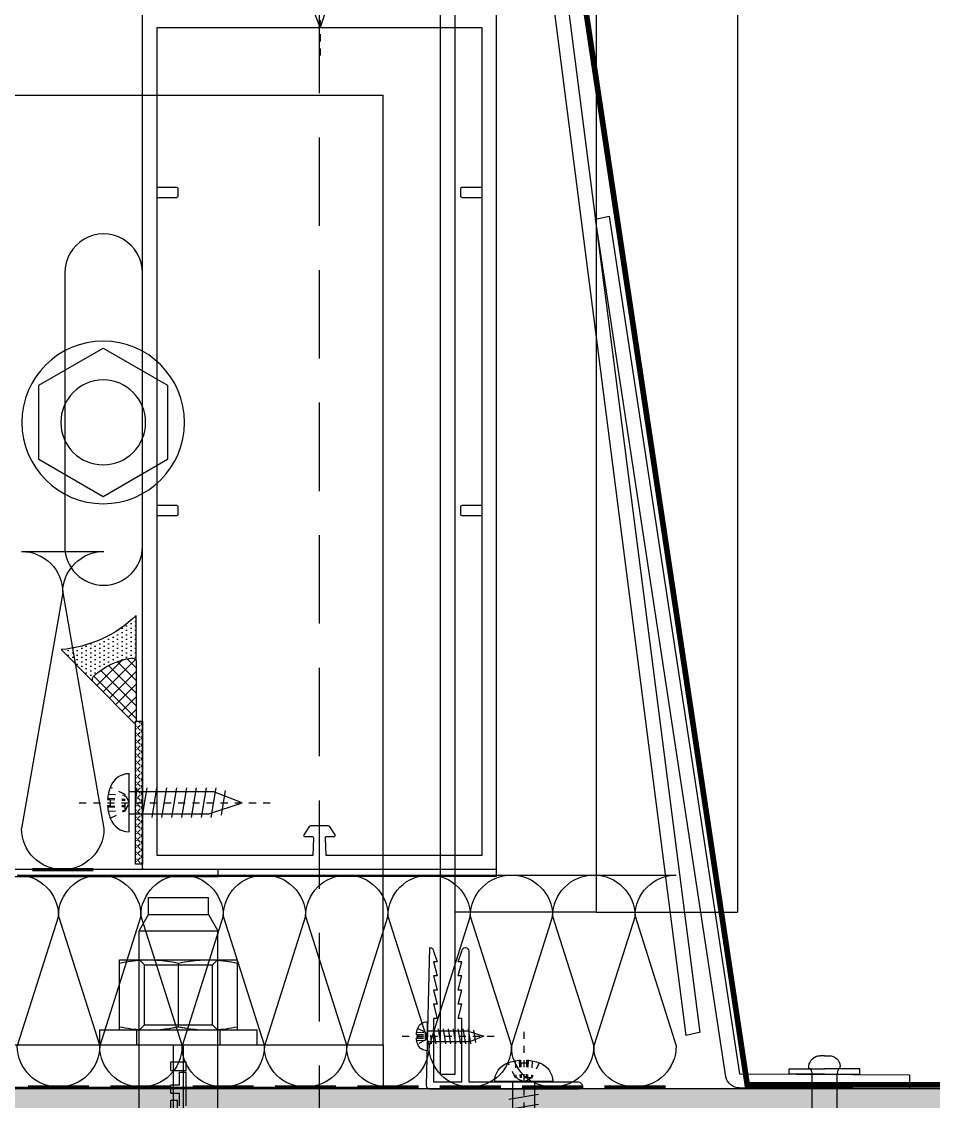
# Model space of a CAD drawing. Header units: inches. Extents: x 21 to 32698, y 13 to 3712.
# Drawn here: x 25453.79 to 25466.68, y 2581.9 to 2597.17 of the extents above; entities that cross this region are included whole.
import ezdxf

# ---------------------------------------------------------------- set-up
doc = ezdxf.new("R2010")
doc.units = ezdxf.units.IN
doc.header["$MEASUREMENT"] = 0
for name, pattern in [('1+1 dbx a2$0$374_BLD_A1_BLOK_2$0$HIDDEN', [0.375, 0.25, -0.125]), ('DASHDOT', [1, 0.5, -0.25, 0, -0.25]), ('DASHED2', [0.375, 0.25, -0.125]), ('HIDDEN', [9.524999999999995, 6.349999999999998, -3.174999999999998])]:
    doc.linetypes.add(name, pattern=pattern)
for name, color, linetype, lineweight in [('Z_MİM_-KM-ALUMINIUM-09', 8, 'Continuous', 25), ('Z_MİM_-KM-PATTERN-00', 8, 'Continuous', 25), ('Z_MİM_-KM-STEEL-09', 8, 'Continuous', 25), ('Z_MİM_-KM-STRC-CONCRETE', 8, 'Continuous', 25), ('Z_MİM_00', 8, 'Continuous', 25), ('Z_MİM_2-0', 8, 'Continuous', 25), ('Z_MİM_3-0', 8, 'Continuous', 25), ('Z_MİM_3-1', 8, 'DASHED2', 25), ('Z_MİM_ALUMINIUM', 8, 'Continuous', 25), ('Z_MİM_AX', 8, 'DASHDOT', 25), ('Z_MİM_axis-vida', 8, 'Continuous', 25), ('Z_MİM_MYM Taşyünü', 8, 'Continuous', 25), ('Z_MİM_MYM_ankraj', 8, 'Continuous', 25), ('Z_MİM_MYM_galvaniz levha', 8, 'Continuous', 25), ('Z_MİM_MYM_MEMBRAN_', 8, 'HIDDEN', 25), ('Z_MİM_MYM_taşyünü', 8, 'Continuous', 25), ('Z_MİM_OL', 8, 'Continuous', 25)]:
    doc.layers.add(name, color=color, linetype=linetype, lineweight=lineweight)

# ---------------------------------------------------------------- blocks, each defined once
blk = doc.blocks.new('HFH')
for p, q in [((6, -17.83904499665368), (8.083333333255723, -17.83904499665368)), ((6, -40.06126721878536), (6, -17.83904499665368)), ((8.083333333255723, -40.06126721878536), (8.083333333255723, -17.83904499665368)), ((8.083333333255723, -37.28348944103345), (8.083333333255723, -20.61682277452201)), ((8.083333333255723, -20.61682277452201), (18.01388819445856, -20.61682277452201)), ((8.39001111104153, -21.43156374664977), (8.463479861151429, -21.0298484689556)), ((8.39001111104153, -21.43156374664977), (8.463479861151429, -21.0298484689556)), ((8.463479861151429, -21.0298484689556), (8.545756944455206, -20.61682277452201)), ((8.463479861151429, -21.0298484689556), (8.545756944455206, -20.61682277452201)), ((17.63374166656285, -21.0298484689556), (17.55146458325907, -20.61682277452201)), ((17.67677777772769, -21.2606790245045), (17.55146458325907, -20.61682277452201)), ((17.70721180550754, -21.43156374664977), (17.63374166656285, -21.0298484689556)), ((17.78087361110373, -21.8788936076453), (17.67677777772769, -21.2606790245045)), ((18.01388819445856, -37.28348944103345), (18.01388819445856, -20.61682277452201)), ((8.177631944417952, -22.95647624670528), (8.219000000040976, -22.5846193023026)), ((8.177631944417952, -22.95647624670528), (8.219000000040976, -22.5846193023026)), ((8.219000000040976, -22.5846193023026), (8.268050000071527, -22.2074568021344)), ((8.219000000040976, -22.5846193023026), (8.268050000071527, -22.2074568021344)), ((8.268050000071527, -22.2074568021344), (8.324970833258702, -21.82359013555106)), ((8.268050000071527, -22.2074568021344), (8.324970833258702, -21.82359013555106)), ((8.324970833258702, -21.82359013555106), (8.39001111104153, -21.43156374664977)), ((8.324970833258702, -21.82359013555106), (8.39001111104153, -21.43156374664977)), ((17.77225138875656, -21.82359013555106), (17.70721180550754, -21.43156374664977)), ((17.82917222217657, -22.2074568021344), (17.77225138875656, -21.82359013555106)), ((17.8649986111559, -22.47745957982261), (17.78087361110373, -21.8788936076453)), ((17.87822291674092, -22.5846193023026), (17.82917222217657, -22.2074568021344)), ((17.93001805548556, -23.06193805218208), (17.8649986111559, -22.47745957982261)), ((17.91958958352916, -22.95647624670528), (17.87822291674092, -22.5846193023026)), ((-11.36111111100763, -23.39460055204108), (6.000006944639607, -23.39460055204108)), ((6, -23.04737833002582), (8.083333333255723, -23.04737833002582)), ((6.000006944639607, -23.39460055204108), (18.01389375003054, -23.39460055204108)), ((8.800347222248092, -24.14633666339796), (8.083333333255723, -23.42932277440559)), ((8.083333333255723, -24.78348944103345), (8.087166666518899, -24.41788944101427)), ((8.083333333255723, -24.78348944103345), (8.087166666518899, -24.41788944101427)), ((8.087166666518899, -24.41788944101427), (8.098575694486499, -24.05375471897424)), ((8.087166666518899, -24.41788944101427), (8.098575694486499, -24.05375471897424)), ((8.098575694486499, -24.05375471897424), (8.117468750104308, -23.68970471876673)), ((8.098575694486499, -24.05375471897424), (8.117468750104308, -23.68970471876673)), ((8.117468750104308, -23.68970471876673), (8.143813889008014, -23.32439083000645)), ((8.117468750104308, -23.68970471876673), (8.143813889008014, -23.32439083000645)), ((8.143813889008014, -23.32439083000645), (8.177631944417952, -22.95647624670528)), ((8.143813889008014, -23.32439083000645), (8.177631944417952, -22.95647624670528)), ((8.800347222248092, -24.14633666339796), (17.29687500023283, -24.14633666339796)), ((8.800347222248092, -33.7539755521575), (8.800347222248092, -24.14633666339796)), ((17.29687500023283, -24.14633666339796), (18.01388819445856, -23.42932277440559)), ((17.29687500023283, -33.7539755521575), (17.29687500023283, -24.14633666339796)), ((17.95340833347291, -23.32439083000645), (17.91958958352916, -22.95647624670528)), ((17.97644583345391, -23.63762555213179), (17.93001805548556, -23.06193805218208)), ((17.97975347214378, -23.68970471876673), (17.95340833347291, -23.32439083000645)), ((18.00445624999702, -24.20972277445253), (17.97644583345391, -23.63762555213179)), ((17.99864652776159, -24.05375471897424), (17.97975347214378, -23.68970471876673)), ((18.01005486119538, -24.41788944101427), (17.99864652776159, -24.05375471897424)), ((18.01388819445856, -24.78348944103345), (18.00445624999702, -24.20972277445253)), ((18.01388819445856, -24.78348944103345), (18.01005486119538, -24.41788944101427)), ((18.01389375003054, -23.39460055204108), (22.11111180554144, -23.39460055204108)), ((22.11111180554144, -34.50571166328155), (22.11111180554144, -23.39460055204108)), ((24.40277777775191, -24.71404499665368), (22.11111180554144, -23.39460055204108)), ((22.11111180554144, -34.50571166328155), (22.11111180554144, -23.39460055204108)), ((8.087166666518899, -25.14908944116906), (8.083333333255723, -24.78348944103345)), ((8.08801388903521, -25.1875213853782), (8.083333333255723, -24.78569846891332)), ((8.098575694486499, -25.51322416320909), (8.087166666518899, -25.14908944116906)), ((8.10183749999851, -25.58775124663954), (8.08801388903521, -25.1875213853782)), ((8.117468750104308, -25.87727416330017), (8.098575694486499, -25.51322416320909)), ((8.12469513900578, -25.98821374669205), (8.10183749999851, -25.58775124663954)), ((8.143813889008014, -26.24258805217687), (8.117468750104308, -25.87727416330017)), ((17.95340833347291, -26.24258805217687), (17.97975347214378, -25.87727416330017)), ((17.95340833347291, -26.24258805217687), (17.97975347214378, -25.87727416330017)), ((17.97975347214378, -25.87727416330017), (17.99864652776159, -25.51322416320909)), ((17.97975347214378, -25.87727416330017), (17.99864652776159, -25.51322416320909)), ((17.99864652776159, -25.51322416320909), (18.01005486119538, -25.14908944116906)), ((17.99864652776159, -25.51322416320909), (18.01005486119538, -25.14908944116906)), ((18.01005486119538, -25.14908944116906), (18.01388819445856, -24.78348944103345)), ((18.01005486119538, -25.14908944116906), (18.01388819445856, -24.78348944103345)), ((24.40277777775191, -33.18626721878536), (24.40277777775191, -24.71404499665368)), ((24.40277777775191, -24.71404499665368), (26.83333333325573, -24.71404499665368)), ((24.40277777775191, -33.18626721878536), (24.40277777775191, -24.71404499665368)), ((26.83333333325573, -33.18626721878536), (26.83333333325573, -24.71404499665368)), ((8.156561111100018, -26.39069569099229), (8.12469513900578, -25.98821374669205)), ((8.177631944417952, -26.61050263536163), (8.143813889008014, -26.24258805217687)), ((8.197490277932957, -26.79697416338604), (8.156561111100018, -26.39069569099229)), ((8.219000000040976, -26.98235957999714), (8.177631944417952, -26.61050263536163)), ((8.24761736113578, -27.20884221896995), (8.197490277932957, -26.79697416338604)), ((8.268050000071527, -27.35952138551511), (8.219000000040976, -26.98235957999714)), ((8.307160416617991, -27.62813527428079), (8.24761736113578, -27.20884221896995)), ((8.324970833258702, -27.74338874651585), (8.268050000071527, -27.35952138551511)), ((17.77225138875656, -27.74338874651585), (17.82917222217657, -27.35952138551511)), ((17.77225138875656, -27.74338874651585), (17.82917222217657, -27.35952138551511)), ((17.82917222217657, -27.35952138551511), (17.87822291674092, -26.98235957999714)), ((17.82917222217657, -27.35952138551511), (17.87822291674092, -26.98235957999714)), ((17.87822291674092, -26.98235957999714), (17.91958958352916, -26.61050263536163)), ((17.87822291674092, -26.98235957999714), (17.91958958352916, -26.61050263536163)), ((17.91958958352916, -26.61050263536163), (17.95340833347291, -26.24258805217687)), ((17.91958958352916, -26.61050263536163), (17.95340833347291, -26.24258805217687)), ((-11.36111111100763, -28.25571166328155), (6, -28.25571166328155)), ((-2.635972222313284, -27.84598944103346), (2.111944444477558, -27.84598944103346)), ((-2.635972222313284, -28.8274706909433), (-0.8693055557087062, -28.8274706909433)), ((-0.8693055557087062, -30.05432277428918), (-0.8693055557087062, -28.8274706909433)), ((0.345277777640149, -28.8274706909433), (2.111944444477558, -28.8274706909433)), ((0.345277777640149, -30.05432277428918), (0.345277777640149, -28.8274706909433)), ((2.111944444477558, -28.8274706909433), (2.111944444477558, -27.84598944103346)), ((2.354861110914498, -27.84598944103346), (3.569444444263352, -27.84598944103346)), ((2.354861110914498, -30.05432277428918), (2.354861110914498, -27.84598944103346)), ((3.569444444263352, -30.05432277428918), (3.569444444263352, -27.84598944103346)), ((6, -29.64460055204109), (6, -28.25571166328155)), ((8.376420833403245, -28.0567602745723), (8.307160416617991, -27.62813527428079)), ((8.39001111104153, -28.13541513541713), (8.324970833258702, -27.74338874651585)), ((8.455790277803317, -28.4967220799299), (8.376420833403245, -28.0567602745723)), ((8.463479861151429, -28.53713041322772), (8.39001111104153, -28.13541513541713)), ((8.420445138821378, -29.59401235776022), (8.545756944455206, -28.95015610766132)), ((8.545756944455206, -28.95015610766132), (8.455790277803317, -28.4967220799299)), ((8.455790277803317, -29.40359013562556), (8.545756944455206, -28.95015610766132)), ((8.545756944455206, -28.95015610766132), (8.463479861151429, -28.53713041322772)), ((8.545756944455206, -28.95015610766132), (17.55146458325907, -28.95015610766132)), ((8.545756944455206, -28.95015610766132), (17.55146458325907, -28.95015610766132)), ((17.55146458325907, -28.95015610766132), (17.63374166656285, -28.53713041322772)), ((17.55146458325907, -28.95015610766132), (17.63374166656285, -28.53713041322772)), ((17.63374166656285, -29.36318180209492), (17.55146458325907, -28.95015610766132)), ((17.63374166656285, -29.36318180209492), (17.55146458325907, -28.95015610766132)), ((17.63374166656285, -28.53713041322772), (17.70721180550754, -28.13541513541713)), ((17.63374166656285, -28.53713041322772), (17.70721180550754, -28.13541513541713)), ((17.70721180550754, -28.13541513541713), (17.77225138875656, -27.74338874651585)), ((17.70721180550754, -28.13541513541713), (17.77225138875656, -27.74338874651585)), ((-11.36111111100763, -29.64460055204109), (6, -29.64460055204109)), ((-5.528889583190903, -30.05432277428918), (-1.84097222215496, -30.05432277428918)), ((-4.314305555773898, -29.07284152437933), (-1.84097222215496, -29.07284152437933)), ((-1.84097222215496, -30.05432277428918), (-1.84097222215496, -29.07284152437933)), ((-0.8693055557087062, -30.05432277428918), (0.345277777640149, -30.05432277428918)), ((2.354861110914498, -30.05432277428918), (3.569444444263352, -30.05432277428918)), ((8.232222916558383, -30.81079360772856), (8.316348611144347, -30.21222694101743)), ((8.24761736113578, -30.69146999658551), (8.307160416617991, -30.27217694115825)), ((8.307160416617991, -30.27217694115825), (8.376420833403245, -29.84355194109958)), ((8.316348611144347, -30.21222694101743), (8.420445138821378, -29.59401235776022)), ((8.376420833403245, -29.84355194109958), (8.455790277803317, -29.40359013562556)), ((17.70721180550754, -29.76489708002191), (17.63374166656285, -29.36318180209492)), ((17.70721180550754, -29.76489708002191), (17.63374166656285, -29.36318180209492)), ((17.77225138875656, -30.15692346880678), (17.70721180550754, -29.76489708002191)), ((17.77225138875656, -30.15692346880678), (17.70721180550754, -29.76489708002191)), ((17.82917222217657, -30.54079083004035), (17.77225138875656, -30.15692346880678)), ((17.82917222217657, -30.54079083004035), (17.77225138875656, -30.15692346880678)), ((8.092765277950093, -32.54305610759184), (8.120776389027014, -31.97095888550393)), ((8.10183749999851, -32.31256096879952), (8.12469513900578, -31.91209846897982)), ((8.120776389027014, -31.97095888550393), (8.16720347222872, -31.39527138555422)), ((8.12469513900578, -31.91209846897982), (8.156561111100018, -31.50961652456317)), ((8.156561111100018, -31.50961652456317), (8.197490277932957, -31.10333805228584)), ((8.16720347222872, -31.39527138555422), (8.232222916558383, -30.81079360772856)), ((8.197490277932957, -31.10333805228584), (8.24761736113578, -30.69146999658551)), ((17.87822291674092, -30.91795263555833), (17.82917222217657, -30.54079083004035)), ((17.87822291674092, -30.91795263555833), (17.82917222217657, -30.54079083004035)), ((17.91958958352916, -31.289809579961), (17.87822291674092, -30.91795263555833)), ((17.91958958352916, -31.289809579961), (17.87822291674092, -30.91795263555833)), ((17.95340833347291, -31.65772416337859), (17.91958958352916, -31.289809579961)), ((17.95340833347291, -31.65772416337859), (17.91958958352916, -31.289809579961)), ((17.97975347214378, -32.02303805213887), (17.95340833347291, -31.65772416337859)), ((17.97975347214378, -32.02303805213887), (17.95340833347291, -31.65772416337859)), ((17.99864652776159, -32.38708805211354), (17.97975347214378, -32.02303805213887)), ((17.99864652776159, -32.38708805211354), (17.97975347214378, -32.02303805213887)), ((8.083333333255723, -33.11682277440559), (8.092765277950093, -32.54305610759184)), ((8.083333333255723, -33.11461374652572), (8.08801388903521, -32.71279083006084)), ((8.087166666518899, -33.48242277454119), (8.083333333255723, -33.11682277440559)), ((8.087166666518899, -33.48242277454119), (8.083333333255723, -33.11682277440559)), ((8.098575694486499, -33.84655749658123), (8.087166666518899, -33.48242277454119)), ((8.098575694486499, -33.84655749658123), (8.087166666518899, -33.48242277454119)), ((8.08801388903521, -32.71279083006084), (8.10183749999851, -32.31256096879952)), ((18.01005486119538, -32.75122277438641), (17.99864652776159, -32.38708805211354)), ((18.01005486119538, -32.75122277438641), (17.99864652776159, -32.38708805211354)), ((17.99864652776159, -33.84655749658123), (18.01005486119538, -33.48242277454119)), ((17.99864652776159, -33.84655749658123), (18.01005486119538, -33.48242277454119)), ((18.01388819445856, -33.11682277440559), (18.01005486119538, -32.75122277438641)), ((18.01388819445856, -33.11682277440559), (18.01005486119538, -32.75122277438641)), ((18.01005486119538, -33.48242277454119), (18.01388819445856, -33.11682277440559)), ((18.01005486119538, -33.48242277454119), (18.01388819445856, -33.11682277440559)), ((22.11111180554144, -34.50571166328155), (24.40277777775191, -33.18626721878536)), ((24.40277777775191, -33.18626721878536), (26.83333333325573, -33.18626721878536)), ((-11.36111111100763, -34.50571166328155), (6.000006944639607, -34.50571166328155)), ((6, -34.85293388541322), (8.083333333255723, -34.85293388541322)), ((6.000006944639607, -34.50571166328155), (18.01389375003054, -34.50571166328155)), ((8.083333333255723, -34.47098944103345), (8.800347222248092, -33.7539755521575)), ((8.117468750104308, -34.2106074965559), (8.098575694486499, -33.84655749658123)), ((8.117468750104308, -34.2106074965559), (8.098575694486499, -33.84655749658123)), ((8.143813889008014, -34.57592138531618), (8.117468750104308, -34.2106074965559)), ((8.143813889008014, -34.57592138531618), (8.117468750104308, -34.2106074965559)), ((8.177631944417952, -34.94383596873376), (8.143813889008014, -34.57592138531618)), ((8.177631944417952, -34.94383596873376), (8.143813889008014, -34.57592138531618)), ((8.219000000040976, -35.31569291336928), (8.177631944417952, -34.94383596873376)), ((8.219000000040976, -35.31569291336928), (8.177631944417952, -34.94383596873376)), ((8.800347222248092, -33.7539755521575), (17.29687500023283, -33.7539755521575)), ((18.01388819445856, -34.47098944103345), (17.29687500023283, -33.7539755521575)), ((17.87822291674092, -35.31569291336928), (17.91958958352916, -34.94383596873376)), ((17.87822291674092, -35.31569291336928), (17.91958958352916, -34.94383596873376)), ((17.91958958352916, -34.94383596873376), (17.95340833347291, -34.57592138531618)), ((17.91958958352916, -34.94383596873376), (17.95340833347291, -34.57592138531618)), ((17.95340833347291, -34.57592138531618), (17.97975347214378, -34.2106074965559)), ((17.95340833347291, -34.57592138531618), (17.97975347214378, -34.2106074965559)), ((17.97975347214378, -34.2106074965559), (17.99864652776159, -33.84655749658123)), ((17.97975347214378, -34.2106074965559), (17.99864652776159, -33.84655749658123)), ((18.01389375003054, -34.50571166328155), (22.11111180554144, -34.50571166328155)), ((8.268050000071527, -35.69285541330464), (8.219000000040976, -35.31569291336928)), ((8.268050000071527, -35.69285541330464), (8.219000000040976, -35.31569291336928)), ((8.324970833258702, -36.07672207988799), (8.268050000071527, -35.69285541330464)), ((8.324970833258702, -36.07672207988799), (8.268050000071527, -35.69285541330464)), ((8.39001111104153, -36.46874846867286), (8.324970833258702, -36.07672207988799)), ((8.39001111104153, -36.46874846867286), (8.324970833258702, -36.07672207988799)), ((8.463479861151429, -36.87046374659985), (8.39001111104153, -36.46874846867286)), ((8.463479861151429, -36.87046374659985), (8.39001111104153, -36.46874846867286)), ((17.63374166656285, -36.87046374659985), (17.70721180550754, -36.46874846867286)), ((17.63374166656285, -36.87046374659985), (17.70721180550754, -36.46874846867286)), ((17.70721180550754, -36.46874846867286), (17.77225138875656, -36.07672207988799)), ((17.70721180550754, -36.46874846867286), (17.77225138875656, -36.07672207988799)), ((17.77225138875656, -36.07672207988799), (17.82917222217657, -35.69285541330464)), ((17.77225138875656, -36.07672207988799), (17.82917222217657, -35.69285541330464)), ((17.82917222217657, -35.69285541330464), (17.87822291674092, -35.31569291336928)), ((17.82917222217657, -35.69285541330464), (17.87822291674092, -35.31569291336928)), ((8.083333333255723, -37.28348944103345), (18.01388819445856, -37.28348944103345)), ((8.545756944455206, -37.28348944103345), (8.463479861151429, -36.87046374659985)), ((8.545756944455206, -37.28348944103345), (8.463479861151429, -36.87046374659985)), ((17.55146458325907, -37.28348944103345), (17.63374166656285, -36.87046374659985)), ((17.55146458325907, -37.28348944103345), (17.63374166656285, -36.87046374659985)), ((6, -40.06126721878536), (8.083333333255723, -40.06126721878536))]:
    blk.add_line(p, q)
blk.add_lwpolyline([(99.25322281522676, -48.68886709038632), (104.5032228152267, -39.59560035064351), (99.25322281522676, -30.50233361090068), (88.75322281522675, -30.50233361090068), (83.50322281522676, -39.59560035064351), (88.75322281522675, -48.68886709038632)], close=True)
for radius in [11.5, 6]:
    blk.add_circle((94.00322281522676, -39.59560035064351), radius)
at = {"layer": 'Z_MİM_MYM_ankraj'}
for p, q in [((0, -130), (0, 0)), ((6, 0), (0, 0)), ((6, -130), (6, 0)), ((6, 0), (140.2737574384082, 0)), ((140.2737574384082, -130), (140.2737574384082, 0))]:
    blk.add_line(p, q, dxfattribs=at)
blk.add_lwpolyline([(76.47097795084119, -34.04200340190437), (115.1574653643183, -34.04200340155512, -1.000000000001628), (115.1574653643183, -45.0420034014387), (76.47097795084119, -45.04200340190436, -1), (76.47097795084119, -34.04200340190437, -1)], format="xyb", dxfattribs=at)
blk = doc.blocks.new('*U58')
at = {"layer": 'Z_MİM_MYM_taşyünü'}
for p, q in [((-599.9711805442005, 5.823475149623675), (-605.7946556081256, 24.17652488438517)), ((-599.9711805445294, 5.823475149623675), (-594.1477053418977, 24.17652488438517)), ((-588.3242302442007, 5.823475149623675), (-594.1477053081258, 24.17652488438517)), ((-588.3242302445295, 5.823475149623675), (-582.5007550418977, 24.17652488438517)), ((-576.6772799442008, 5.823475149623675), (-582.5007550081258, 24.17652488438517)), ((-576.6772799445297, 5.823475149623675), (-570.8538047418976, 24.17652488438517)), ((-565.0303296442007, 5.823475149623675), (-570.8538047081257, 24.17652488438517)), ((-565.0303296445295, 5.823475149623675), (-559.2068544418976, 24.17652488438517)), ((-553.3833793442006, 5.823475149623675), (-559.2068544081258, 24.17652488438517)), ((-553.3833793445295, 5.823475149623675), (-547.5599041418978, 24.17652488438517)), ((-541.7364290442008, 5.823475149623675), (-547.5599041081258, 24.17652488438517)), ((-541.7364290445297, 5.823475149623675), (-535.9129538418978, 24.17652488438517)), ((-530.0894787442006, 5.823475149623675), (-535.9129538081258, 24.17652488438517)), ((-530.0894787445295, 5.823475149623675), (-524.2660035418976, 24.17652488438517)), ((-518.4425284442005, 5.823475149623675), (-524.2660035081258, 24.17652488438517)), ((-518.4425284445293, 5.823475149623675), (-512.6190532418976, 24.17652488438517)), ((-605.7946556767274, 1.70044245e-08), (-594.1477054120026, 1.70044245e-08)), ((-594.1477053767272, 1.70044245e-08), (-582.5007551120026, 1.70044245e-08)), ((-582.5007550767273, 1.70044245e-08), (-570.8538048120026, 1.70044245e-08)), ((-570.8538047767273, 1.70044245e-08), (-559.2068545120025, 1.70044245e-08)), ((-559.2068544767275, 1.70044245e-08), (-547.5599042120026, 1.70044245e-08)), ((-547.5599041767273, 1.70044245e-08), (-535.9129539120026, 1.70044245e-08)), ((-535.9129538767273, 1.70044245e-08), (-524.2660036120025, 1.70044245e-08)), ((-524.2660035767275, 1.70044245e-08), (-512.6190533120026, 1.70044245e-08))]:
    blk.add_line(p, q, dxfattribs=at)
at = {"layer": 'Z_MİM_MYM_taşyünü', "const_width": 0.5}
for points in [[(-604.2946556073744, 30.00000001700442), (-595.6477053426493, 30.00000001700442)], [(-592.6477053073742, 30.00000001700442), (-584.0007550426491, 30.00000001700442)], [(-581.0007550073743, 30.00000001700442), (-572.3538047426492, 30.00000001700442)], [(-569.3538047073743, 30.00000001700442), (-560.7068544426493, 30.00000001700442)], [(-557.7068544073743, 30.00000001700442), (-549.0599041426492, 30.00000001700442)], [(-546.0599041073745, 30.00000001700442), (-537.4129538426491, 30.00000001700442)], [(-534.4129538073743, 30.00000001700442), (-525.7660035426493, 30.00000001700442)], [(-522.7660035073743, 30.00000001700442), (-514.1190532426493, 30.00000001700442)]]:
    blk.add_lwpolyline(points, dxfattribs=at)
at = {"layer": 'Z_MİM_MYM_taşyünü'}
for centre, start, end in [((-599.9711804748422, 24.17652488447246), 90.00000000166754, 180.000000001667), ((-599.9711804751813, 24.17652488447246), 359.9999999983325, 89.99999999833248), ((-588.3242301748422, 24.17652488447246), 90.00000000166754, 180.000000001667), ((-588.3242301751812, 24.17652488447246), 359.9999999983325, 89.99999999833248), ((-576.6772798748422, 24.17652488447246), 90.00000000166754, 180.000000001667), ((-576.6772798751812, 24.17652488447246), 359.9999999983325, 89.99999999833248), ((-565.0303295748422, 24.17652488447246), 90.00000000166754, 180.000000001667), ((-565.0303295751813, 24.17652488447246), 359.9999999983325, 89.99999999833248), ((-553.3833792748422, 24.17652488447246), 90.00000000166754, 180.000000001667), ((-553.3833792751813, 24.17652488447246), 359.9999999983325, 89.99999999833248), ((-541.736428974842, 24.17652488447246), 90.00000000166754, 180.000000001667), ((-541.7364289751811, 24.17652488447246), 359.9999999983325, 89.99999999833248), ((-530.0894786748422, 24.17652488447246), 90.00000000166754, 180.000000001667), ((-530.0894786751812, 24.17652488447246), 359.9999999983325, 89.99999999833248), ((-518.4425283748423, 24.17652488447246), 90.00000000166754, 180.000000001667), ((-518.4425283751813, 24.17652488447246), 359.9999999983325, 89.99999999833248), ((-605.7946556768968, 5.823475149536363), 270.0000000016675, 1.6675267e-09), ((-594.1477054118329, 5.823475149536363), 179.9999999983324, 269.9999999983325), ((-594.1477053768969, 5.823475149536363), 270.0000000016675, 1.6675267e-09), ((-582.500755111833, 5.823475149536363), 179.9999999983324, 269.9999999983325), ((-582.5007550768971, 5.823475149536363), 270.0000000016675, 1.6675267e-09), ((-570.8538048118332, 5.823475149536363), 179.9999999983324, 269.9999999983325), ((-570.8538047768969, 5.823475149536363), 270.0000000016675, 1.6675267e-09), ((-559.2068545118332, 5.823475149536363), 179.9999999983324, 269.9999999983325), ((-559.2068544768969, 5.823475149536363), 270.0000000016675, 1.6675267e-09), ((-547.559904211833, 5.823475149536363), 179.9999999983324, 269.9999999983325), ((-547.5599041768971, 5.823475149536363), 270.0000000016675, 1.6675267e-09), ((-535.9129539118334, 5.823475149536363), 179.9999999983324, 269.9999999983325), ((-535.9129538768971, 5.823475149536363), 270.0000000016675, 1.6675267e-09), ((-524.2660036118332, 5.823475149536363), 179.9999999983324, 269.9999999983325), ((-524.2660035768969, 5.823475149536363), 270.0000000016675, 1.6675267e-09), ((-512.6190533118331, 5.823475149536363), 179.9999999983324, 269.9999999983325)]:
    blk.add_arc(centre, 5.823475132531942, start, end, dxfattribs=at)
blk = doc.blocks.new('VD')
at = {"layer": 'Z_MİM_2-0', "extrusion": (0.950034718772259, -0.3121442505113858, 0), "elevation": -4.976066775973106}
blk.add_lwpolyline([(10.17938403569046, 0), (15.14503692707554, 0)], dxfattribs=at)
at = {"layer": 'Z_MİM_2-0', "extrusion": (0.9329723060285132, 0.3599481576336212, 0), "elevation": 5.738135703692447}
blk.add_lwpolyline([(14.87303542406792, 0), (10.56685975078038, 0)], dxfattribs=at)
at = {"layer": 'Z_MİM_2-0', "extrusion": (0.164398987309791, -0.9863939238314047, 0)}
for points, elevation in [([(-0.1740062118521519, 0), (4.083927559188182, 0)], -11.72976403989351), ([(3.853768977094185, 0), (-0.4041647941853796, 0)], -10.34881254667882), ([(3.623610394732251, 0), (-0.6343233764229148, 0)], -8.96786105329189), ([(3.16329323039115, 0), (-1.094640540897984, 0)], -6.205958066518022), ([(2.933134648038782, 0), (-1.324799123365182, 0)], -4.825006573169368), ([(2.702976065810818, 0), (-1.554957705353916, 0)], -3.44405507985899), ([(2.472817483793376, 0), (-1.785116287601019, 0)], -2.063103586414638)]:
    blk.add_lwpolyline(points, dxfattribs=dict(at, elevation=elevation))
at = {"layer": 'Z_MİM_2-0'}
blk.add_lwpolyline([(-1.734073130995964, 13.00254934345139), (1.723911439301446, 13.57888010516762)], dxfattribs=at)
at = {"layer": 'Z_MİM_2-0', "extrusion": (1, 0, 0)}
for points, elevation in [([(0.1415615319856442, 0), (11.2240188838914, 0)], -1.549999999813735), ([(11.92401888390304, 0), (0.1415615319856442, 0)], 1.550000000279394), ([(-2.72480994137004, 0), (-3.092793280724436, 0)], -0.4507135039893912), ([(-3.092793280724436, 0), (-2.72480994137004, 0)], 0.4507135044550524)]:
    blk.add_lwpolyline(points, dxfattribs=dict(at, elevation=elevation))
at = {"layer": 'Z_MİM_2-0', "extrusion": (0.16439898729649, -0.9863939238336215, 0), "elevation": -7.586909559950717}
blk.add_lwpolyline([(3.39345181240198, 0), (-0.8644819587531856, 0)], dxfattribs=at)
at = {"layer": 'Z_MİM_2-0', "extrusion": (0.0655334972244464, -0.9978503699160178, 0), "elevation": -0.9017022158203323}
blk.add_lwpolyline([(-0.2590077189533923, 0), (2.163742946799732, 0)], dxfattribs=at)
at = {"layer": 'Z_MİM_2-0', "extrusion": (0, 1, 0)}
for points, elevation in [([(4.099999999743886, 0), (-4.100000000209544, 0)], -0.0584384680259973), ([(-0.4507135044550524, 0), (0.4507135039893912, 0)], -2.72480994137004)]:
    blk.add_lwpolyline(points, dxfattribs=dict(at, elevation=elevation))
at = {"layer": 'Z_MİM_2-0'}
for centre, radius, start, end in [((-1.749999999883581, 0.1415615319856442), 0.2000000000116415, 270.0000000333505, 0), ((1.750000000349245, 0.1415615319274366), 0.2000000000698492, 179.9999999833247, 269.9999999666494)]:
    blk.add_arc(centre, radius, start, end, dxfattribs=at)
at = {"layer": 'Z_MİM_2-0', "extrusion": (0, 0, -1)}
for centre, radius, start, end in [((1.279687499743886, -0.0584384679677896), 2.820312500072962, 290.3510216892812, 0), ((-1.27968750032596, -0.0584384679677896), 2.820312499883583, 180, 249.6489783169725), ((2.328306e-10, 3.391561530181205), 6.499999998167972, 273.9761108514362, 290.3510216892812), ((-1.0477379e-09, 3.391561529249883), 6.499999997172812, 249.6489783107187, 266.0238891485639)]:
    blk.add_arc(centre, radius, start, end, dxfattribs=at)
at = {"layer": 'Z_MİM_3-1', "extrusion": (0.4694715628002168, -0.8829475928513097, 0)}
blk.add_lwpolyline([(-1.296792707708209, 0), (2.329041e-10, 0)], dxfattribs=at)
at = {"layer": 'Z_MİM_3-1', "extrusion": (-0.4694715628002168, -0.8829475928513097, 0), "elevation": -6.36288e-10}
blk.add_lwpolyline([(2.471935e-10, 0), (1.296792708524002, 0)], dxfattribs=at)
at = {"layer": 'Z_MİM_3-1'}
for points in [[(-2.199999999720601, -2.72480994137004), (-1.144999999785794, -0.6088072991697118)], [(-0.6372060478897767, -3.077129869838242), (-0.5197234839433805, -0.6088072991697118)], [(-0.468169208499603, -3.091556359257081), (-0.3499999997438863, -0.6088072991697118)], [(0.4681692089652645, -3.091556359257081), (0.3500000002095476, -0.6088072991697118)], [(0.6372060483554379, -3.077129869838242), (0.5197234844090417, -0.6088072991697118)], [(1.145000000251457, -0.6088072991697118), (2.200000000186264, -2.72480994137004)]]:
    blk.add_lwpolyline(points, dxfattribs=at)
at = {"layer": 'Z_MİM_3-1', "extrusion": (0.9988692258092772, -0.0475422941303355, 0), "elevation": -1.060018076509612}
blk.add_lwpolyline([(-3.049835415918403, 0), (-0.659949243918815, 0)], dxfattribs=at)
at = {"layer": 'Z_MİM_3-1', "extrusion": (0, 1, 0), "elevation": -0.6088072991697118}
blk.add_lwpolyline([(1.144999999785794, 0), (-1.145000000251457, 0)], dxfattribs=at)
at = {"layer": 'Z_MİM_3-1', "extrusion": (0.9988692258092772, 0.0475422941303355, 0), "elevation": 1.060018077210084}
blk.add_lwpolyline([(-3.049835415951611, 0), (-0.6599492438938809, 0)], dxfattribs=at)
at = {"layer": 'Z_MİM_AX', "extrusion": (1, 0, 0), "elevation": 2.328306e-10}
blk.add_lwpolyline([(-7.108438468014355, 0), (19.941561531974, 0)], dxfattribs=at)
blk = doc.blocks.new('CIVI22')
for p, q in [((-1.999999999997725, -0.7500000000018191), (-2.223579442187201, -0.8116370056368396)), ((-2.223579442187201, -0.8116370056368396), (-2.223579442188563, -1.154586701351034)), ((2.000000000001364, -0.749999999998181), (2.223579442189929, -0.8116370056350206)), ((2.223579442189929, -0.8116370056350206), (2.223579442188563, -1.154586701355583)), ((2.2737e-12, -2.615137512954788), (-0.6296679252395734, -2.615137512954788)), ((2.2737e-12, -2.615137512954788), (0.6296679252423019, -2.615137512955698))]:
    blk.add_line(p, q)
at = {"linetype": 'HIDDEN', "ltscale": 5}
blk.add_lwpolyline([(-1.800000000001088, 0.0318053999453696), (-1.800000000002455, 14.06236519235335, -0.0903624383005303), (-2.7285e-12, 22.06236519235517, -0.090362438300528), (1.800000000001088, 14.06236519235426), (1.799999999999271, 0.0318053999499171)], format="xyb", dxfattribs=at)
for points in [[(0, 0), (-5.000000000002728, -1.819e-12), (-5.000000000000908, -0.7500000000018191), (-2.2737e-12, -0.7500000000018191)], [(0, 0), (5.000000000000908, 0), (4.999999999998181, -0.7500000000018191), (-2.2737e-12, -0.7500000000018191)]]:
    blk.add_lwpolyline(points)
for centre, radius, start, end in [((-3.487778736251127, 0.0470852963881043), 1.68784790125179, 331.8195853971503, 0.5186992905569346), ((3.487778736248856, 0.0470852963881043), 1.68784790125179, 179.481300709443, 208.1804146028497), ((-0.6296679252427566, -1.015137512959878), 1.6, 185.0000000000001, 270), ((0.6296679252404829, -1.015137512955333), 1.6, 270, 354.9999999999998)]:
    blk.add_arc(centre, radius, start, end)
blk = doc.blocks.new('*U62')
at = {"layer": 'Z_MİM_MYM_taşyünü'}
for p, q in [((107.1786820454501, 5.823475149623675), (101.35520692951, 39.17652488438518)), ((107.1786820451213, 5.823475149623675), (113.002157195738, 39.17652488438518)), ((101.3552069129234, 1.70044245e-08), (113.0021571776483, 1.70044245e-08))]:
    blk.add_line(p, q, dxfattribs=at)
at = {"layer": 'Z_MİM_MYM_taşyünü', "const_width": 0.5}
blk.add_lwpolyline([(102.8552069302615, 45.00000001700442), (111.5021571949865, 45.00000001700442)], dxfattribs=at)
at = {"layer": 'Z_MİM_MYM_taşyünü'}
for centre, start, end in [((107.1786820627936, 39.17652488447247), 90.00000000166754, 180.0000000016669), ((107.1786820624545, 39.17652488447247), 359.9999999983325, 89.99999999833248), ((101.3552069127538, 5.823475149536363), 270.0000000016675, 1.6675267e-09), ((113.0021571778177, 5.823475149536363), 179.9999999983324, 269.9999999983325)]:
    blk.add_arc(centre, 5.823475132531942, start, end, dxfattribs=at)
blk = doc.blocks.new('-KM_AL. PARAPET KAPLAMA')
at = {"elevation": 0.0058164717895275}
blk.add_lwpolyline([(57.99915588767181, -36.1500110318193, -0.4112603993836938), (58.04865123393392, -36.10001357863439), (58.19915588767617, -36.05001103182076), (58.19915588767617, -36.1000110318164), (58.39915588767325, -36.05001103182076), (58.39915588767325, -36.1000110318164), (58.59915588767035, -36.05001103182076), (58.59915588767035, -36.1000110318164), (58.79915588767471, -36.05001103182076), (58.79915588767471, -36.1000110318164), (58.99915588767179, -36.05001103182076), (58.99915588767179, -36.1000110318164), (59.89915588767325, -36.1000110318164), (59.89915588767325, -35.70001103182221), (58.99915588767179, -35.70001103182221), (58.99915588767179, -35.75001103181785), (58.79915588767471, -35.70001103182221), (58.79915588767471, -35.75001103181785), (58.59915588767035, -35.70001103182221), (58.59915588767035, -35.75001103181785), (58.39915588767325, -35.70001103182221), (58.39915588767325, -35.75001103181785), (58.19915588767617, -35.70001103182221), (58.19915588767617, -35.75001103181785), (58.04865588765824, -35.70001103182221, -0.4142135623730951), (57.99915588767181, -35.65051103180667), (57.99915588767181, -35.65001103181931, -0.4142135623730951), (58.04915588767471, -35.60001103181639), (59.89915588767325, -35.60001103181639), (59.89915588767325, -34.05001103182076, -0.4142135623730951), (59.94915588767617, -34.00001103181785), (59.94915588767617, -34.00001103181785, -0.4142135623730951), (59.9991558876718, -34.05001103182076), (59.9991558876718, -36.1500110318193, -0.4142135623730951), (59.94915588767617, -36.20001103182222), (57.99915588767181, -36.15051103180667)], format="xyb", close=True, dxfattribs=at)
at = {"layer": 'Z_MİM_-KM-ALUMINIUM-09'}
blk.add_line((57.49615588768938, -33.80001103182076, -0.0050290278478714), (57.49615588769666, -35.80001103182076, -0.0050290278478714), dxfattribs=at)
for points, elevation in [([(-14.79828749225271, -35.80001103181166), (-14.79828749225271, -36.00001103180876), (-16.9982874922498, -36.00001103180876), (-16.99828749224252, 102.8702754084661), (-12.69828749223234, 102.8702754084661), (-12.69828749223234, 106.4890459971029), (-12.49828749223525, 106.4890459971029), (-12.49828749223525, 102.6702754084663), (-16.79828749224543, 102.6702754084663), (-16.7982874922527, -35.80001103181166), (59.79203167667582, -35.80001103182076)], 0.0058164717895275), ([(59.79203167667582, -35.80001103182076), (59.79203167667582, -36.00001103181785), (-14.29828749225271, -36.00001103180876), (-14.29828749225271, -35.80001103181166)], -0.005105907344398)]:
    blk.add_lwpolyline(points, dxfattribs=dict(at, elevation=elevation))
at = {"layer": 'Z_MİM_-KM-STEEL-09'}
for p, q in [((-12.79828749225271, -31.80001103181167, -0.0051059057360584), (57.49615588769666, -31.80001103182076, -0.005029029456211)), ((57.49615588769666, -33.80001103182076, -0.0064162079130292), (57.49615588770393, -31.80001103182076, -0.0064162079130292)), ((-14.79828749225271, -33.80001103181167, -0.0064930841928766), (57.49615588768211, -33.80001103182076, -0.0064162079130292))]:
    blk.add_line(p, q, dxfattribs=at)
at = {"layer": 'Z_MİM_OL', "xscale": 0.1000000000000002, "yscale": 0.1000000000000002, "zscale": 0.1000000000000002, "rotation": 270}
blk.add_blockref('VD', (59.89915588767325, -34.82501103181858, -0.005029029456211), dxfattribs=at)
at = {"layer": 'Z_MİM_OL', "xscale": 0.0500000000000001, "yscale": 0.0500000000000001, "zscale": 0.0500000000000001}
blk.add_blockref('VD', (59.25274151789928, -36.18689666638238, -0.005029029456211), dxfattribs=at)
blk = doc.blocks.new('-KM_Çatı A Kesiti')
blk.add_blockref('-KM_AL. PARAPET KAPLAMA', (10.00671904560295, 0))

msp = doc.modelspace()

# ---------------------------------------------------------------- hatches: boundary and pattern name
at = {"layer": 'Z_MİM_-KM-PATTERN-00', "ltscale": 1.5}
msp.add_hatch(color=256, dxfattribs=at).paths.add_polyline_path([(25479.71355301197, 921.7837250369754), (25495.71355301196, 921.7837250369754), (25495.71355301199, 2642.083724848102), (25480.713553012, 2642.083724848102), (25480.713553012, 2582.083724848124), (25435.71355301199, 2582.083724848124), (25435.71355301199, 2557.083724848124), (25480.713553012, 2557.083724848124), (25480.713553012, 2127.083121691544), (25435.71355301199, 2127.083121691544), (25435.71355301199, 2102.083121691544), (25480.713553012, 2102.083121691544), (25480.713553012, 1882.084364809246), (25435.713553012, 1882.084364809246), (25435.713553012, 1857.084364809247), (25480.713553012, 1857.084364809247), (25480.713553012, 1662.083829841458), (25435.713553012, 1662.083829841458), (25435.713553012, 1637.083829841458), (25479.713553012, 1637.083829841458), (25479.713553012, 1037.083143765294), (25435.713553012, 1037.083143765294), (25435.713553012, 1012.083143765294), (25479.71355301197, 1012.083143765294)])
at = {"layer": 'Z_MİM_00'}
h = msp.add_hatch(dxfattribs=at)
h.set_pattern_fill('ANGLE', color=256, scale=0.01, angle=314.9954721207813)
h.set_pattern_definition([(314.9954721207812, (9107.4373178162, 54753.71213064306), (0.0493953117368899, 0.049387505286413), [0.0508, -0.01905]), (44.9954721207812, (9107.4373178162, 54753.71213064306), (-0.049387505286413, 0.0493953117368899), [0.0508, -0.01905])])
h.paths.add_polyline_path([(25455.39982955416, 2587.281055475656), (25455.49982955408, 2587.281059216968), (25455.49980791106, 2585.25977477888), (25455.39980791113, 2585.259771037656)])
at = {"layer": 'Z_MİM_2-0'}
h = msp.add_hatch(dxfattribs=at)
h.set_pattern_fill('DOTS', color=256, scale=0.04, angle=270, style=0)
h.set_pattern_definition([(270, (21639.81215491213, 41868.45856307978), (0.0635, -0.03175), [0, -0.0635])])
edge = h.paths.add_edge_path()
edge.add_arc((25454.19771430104, 2590.032574422308), 1.746795770024444, 274.91194975395075, 313.8543910229703, ccw=False)
edge.add_line((25454.34728320253, 2588.292193830055), (25454.79550239377, 2587.84130980617))
edge.add_arc((25454.85423206131, 2587.869683086464), 0.0652243580544582, 133.3599158082253, 205.7859617041005, ccw=False)
edge.add_arc((25455.47924097975, 2587.207827783657), 0.9755477016982665, 98.21200760073742, 133.3599158042875, ccw=False)
edge.add_arc((25455.34921370683, 2588.108816961372), 0.0652243580104374, 25.78596172572128, 98.21200762440952, ccw=False)
edge.add_line((25455.40794337431, 2588.13719024167), (25455.40794337431, 2588.772955014557))
at = {"layer": 'Z_MİM_3-0'}
h = msp.add_hatch(dxfattribs=at)
h.set_pattern_fill('ANSI37', color=256, scale=0.04, angle=270, style=0)
h.set_pattern_definition([(315, (21639.81215491213, 41868.45856307978), (0.0898025612106916, 0.0898025612106915), []), (44.99999999999999, (21639.81215491213, 41868.45856307978), (-0.0898025612106915, 0.0898025612106916), [])])
edge = h.paths.add_edge_path()
edge.add_arc((25455.35548309382, 2587.305250299037), 0.0609795695690825, 298.70841353577003, 328.5032409651883, ccw=False)
edge.add_arc((25455.38325919002, 2587.254533903142), 0.0031551427875924, 224.8301819441445, 298.70841273275676, ccw=False)
edge.add_line((25455.38102156447, 2587.252309502566), (25454.79550239377, 2587.84130980617))
edge.add_arc((25454.85423206131, 2587.869683086464), 0.0652243580544582, 133.3599158082253, 205.7859617041005, ccw=False)
edge.add_arc((25455.47924097975, 2587.207827783657), 0.9755477016982665, 98.21200760073742, 133.3599158042875, ccw=False)
edge.add_arc((25455.34921370683, 2588.108816961372), 0.0652243580104374, 25.78596172572128, 98.21200762440952, ccw=False)
edge.add_line((25455.40794337431, 2588.13719024167), (25455.40794337431, 2587.275039907965))
edge.add_arc((25455.40478823152, 2587.275039907976), 0.0031551427964587, 328.50324075095244, 359.9999998018085, ccw=False)

# ---------------------------------------------------------------- linework, layer by layer
at = {"layer": 'Z_MİM_-KM-STRC-CONCRETE'}
msp.add_lwpolyline([(25480.713553012, 1882.084364809246), (25480.713553012, 2102.083121691544), (25435.71355301199, 2102.083121691544), (25435.71355301199, 2127.083121691544), (25480.713553012, 2127.083121691544), (25480.713553012, 2557.083724848124), (25435.71355301199, 2557.083724848124), (25435.71355301199, 2582.083724848124), (25480.713553012, 2582.083724848124), (25480.713553012, 2642.083724848102), (25495.71355301199, 2642.083724848102), (25495.71355301199, 2582.083724848124), (25495.71355301199, 2582.083724848124), (25495.71355301196, 1012.083143765294)], dxfattribs=at)
at = {"layer": 'Z_MİM_00', "linetype": '1+1 dbx a2$0$374_BLD_A1_BLOK_2$0$HIDDEN', "ltscale": 5}
msp.add_line((25457.99980794832, 2577.410074719429, 0.006509979609814), (25457.99980794832, 2608.042582886568, 0.006509979609814), dxfattribs=at)
at = {"layer": 'Z_MİM_00'}
for p, q in [((25460.49980798556, 2597.083695840235, 0.0081374741032667), (25460.49980798556, 2585.083695989246, 0.0081374741032667)), ((25460.49980798556, 2585.083695989246, 0.0048824851085953), (25455.98522058851, 2585.083695989246, 0.0057915537601543))]:
    msp.add_line(p, q, dxfattribs=at)
at = {"layer": 'Z_MİM_00', "linetype": 'ByBlock', "elevation": -0.0007184242456857}
for points in [[(25455.40794337431, 2588.772955014557, -0.1715728752538103), (25454.34728320253, 2588.292193830055), (25454.79550239377, 2587.84130980617, -0.3269761739833912), (25454.80945038481, 2587.91710479387, -0.1545754467472077), (25455.33989729691, 2588.173372529562, -0.3269761739833912), (25455.40794337431, 2588.13719024167)], [(25455.40747852623, 2587.273391502558, -0.1307418539094575), (25455.38477477006, 2587.251766604254, -0.3340046227781613), (25455.38102156447, 2587.252309502566), (25454.79550239377, 2587.84130980617, -0.3269761739833912), (25454.80945038481, 2587.91710479387, -0.1545754467472077), (25455.33989729691, 2588.173372529562, -0.3269761739833912), (25455.40794337431, 2588.13719024167), (25455.40794337431, 2587.275039907965, -0.1383023479854788)]]:
    msp.add_lwpolyline(points, format="xyb", close=True, dxfattribs=at)
at = {"layer": 'Z_MİM_00', "elevation": -0.0007184242456857}
msp.add_lwpolyline([(25455.39980791113, 2587.281055474885), (25455.49980791106, 2587.281059216153), (25455.49980791106, 2585.25977477888), (25455.39980791113, 2585.259771037656)], close=True, dxfattribs=at)
at = {"layer": 'Z_MİM_ALUMINIUM', "flags": 128}
for points, elevation in [([(25460.49980798556, 2597.663697189562), (25460.49980798556, 2585.203697260656, -0.4142135623517845), (25460.47980798557, 2585.183697260565), (25455.51980791107, 2585.183697260565, -0.4142135623660872), (25455.49980791106, 2585.203697260656), (25455.49980791106, 2597.663697189562, -0.4142137081316257)], 0.0048824851085953), ([(25460.49980798556, 2597.663697189649), (25460.49980798556, 2585.203697260656, -0.4142135623517845), (25460.47980798556, 2585.183697260543), (25455.51980791103, 2585.183697260543, -0.4142135623660872), (25455.49980791103, 2585.203697260656), (25455.49980791103, 2597.663697189649, -0.4142137081316257)], 0.0081374741032667), ([(25460.49980798558, 2597.663697189577), (25460.49980798558, 2585.203697260583, -0.4142135623517845), (25460.47980798557, 2585.183697260565), (25455.51980791108, 2585.183697260565, -0.4142135623660872), (25455.49980791107, 2585.203697260583), (25455.49980791107, 2597.663697189577, -0.4142137081316257)], 0.0081374741032667), ([(25460.49980798556, 2597.663697189562), (25460.49980798556, 2585.203697260562, -0.4142135623517845), (25460.47980798555, 2585.183697260543), (25455.51980791105, 2585.183697260543, -0.4142135623660872), (25455.49980791105, 2585.203697260562), (25455.49980791105, 2597.663697189562, -0.4142137081316257)], 0.0081374741032667)]:
    msp.add_lwpolyline(points, format="xyb", dxfattribs=dict(at, elevation=elevation))
at = {"layer": 'Z_MİM_ALUMINIUM', "elevation": 0.0016274961095583, "flags": 128}
for points in [[(25460.29980795277, 2597.083697206964), (25455.69980794385, 2597.083697206964), (25455.69980794385, 2590.333696879168), (25455.979807993, 2590.333696879168, -0.4142135623717497), (25455.99980799302, 2590.313696879054), (25455.99980799302, 2590.203697320166, -0.4142135623416785), (25455.979807993, 2590.183697320148), (25455.69980794385, 2590.183697320148), (25455.69980794385, 2585.383696920863), (25457.91133022568, 2585.383696920863), (25457.91980794978, 2585.626467368869, 0.4348121142107022), (25457.89912217459, 2585.64715314526), (25457.80050588063, 2585.643709515569, -0.6128006337279424), (25457.783227171, 2585.674881203054), (25457.86416831525, 2585.794881195155, -0.2493278087351686), (25457.88074905853, 2585.803697324967), (25458.11886683807, 2585.803697324967, -0.2493278087351686), (25458.13544758135, 2585.794881195155), (25458.21638872564, 2585.674881203054, -0.6128006337290416), (25458.19911001599, 2585.643709515569), (25458.100493722, 2585.64715314526, 0.4348121142151964), (25458.0798079468, 2585.626467368869), (25458.08828567092, 2585.383696920863), (25460.29980795277, 2585.383696920863), (25460.29980795277, 2590.183697320148), (25460.01980790359, 2590.183697320148, -0.4142135623757338), (25459.9998079036, 2590.203697320166), (25459.99980790358, 2590.313696879054, -0.4142135623800169), (25460.01980790359, 2590.333696879168), (25460.29980795277, 2590.333696879168)], [(25460.29980795277, 2597.083697206964), (25455.69980794385, 2597.083697206964), (25455.69980794385, 2594.833696879139), (25455.97980799301, 2594.833696879139, -0.4142135623717497), (25455.99980799299, 2594.813696879149), (25455.99980799299, 2594.703697320233, -0.4142135623416785), (25455.97980799301, 2594.683697320148), (25455.69980794385, 2594.683697320148), (25455.69980794385, 2585.383696920863), (25457.91133022566, 2585.383696920863), (25457.91980794978, 2585.626467368869, 0.4348121142107022), (25457.89912217459, 2585.647153145144), (25457.80050588064, 2585.643709515547, -0.6128006337279424), (25457.78322717097, 2585.674881203054), (25457.86416831523, 2585.794881195155, -0.2493278087351686), (25457.88074905853, 2585.803697324967), (25458.11886683806, 2585.803697324967, -0.2493278087351686), (25458.13544758135, 2585.794881195155), (25458.2163887256, 2585.674881203054, -0.6128006337290416), (25458.19911001597, 2585.643709515547), (25458.10049372201, 2585.647153145144, 0.4348121142151964), (25458.0798079468, 2585.626467368869), (25458.08828567091, 2585.383696920863), (25460.29980795277, 2585.383696920863), (25460.29980795277, 2594.683697320148), (25460.01980790358, 2594.683697320148, -0.4142135623757338), (25459.9998079036, 2594.703697320233), (25459.9998079036, 2594.813696879149, -0.4142135623800169), (25460.01980790358, 2594.833696879139), (25460.29980795277, 2594.833696879139)]]:
    msp.add_lwpolyline(points, format="xyb", close=True, dxfattribs=at)
at = {"layer": 'Z_MİM_MYM_galvaniz levha'}
for points, elevation in [([(25463.38741381152, 2582.880301311283), (25463.18566734076, 2582.837370748651), (25461.24261350752, 2597.962231903291), (25458.8395656792, 2597.962231903291), (25458.8395656792, 2598.162231903245), (25461.24261350752, 2598.162231903245, -0.3540544958624401), (25461.43823355212, 2598.003858795344), (25463.38128738537, 2582.878997640705)], 0.0179826272173285), ([(25461.90183782269, 2594.379129311489), (25462.09745786727, 2594.42075620368), (25463.94254344974, 2582.294334357253), (25466.34559127807, 2582.27956182735), (25466.34559127807, 2582.079561827353), (25463.94254344974, 2582.094334357343, -0.3540544958624401), (25463.74692340513, 2582.252707465244), (25461.90183782267, 2594.379129311577)], 0.0081375599602863)]:
    msp.add_lwpolyline(points, format="xyb", dxfattribs=dict(at, elevation=elevation))
msp.add_lwpolyline([(25416.55750053406, 2588.289007731071, 0.4142140445797148), (25416.55748639199, 2588.289007689496), (25415.49683327045, 2587.222098398573), (25415.49683327045, 2585.083698945482), (25456.56688839681, 2585.083698945482), (25456.56688839681, 2585.183698945487), (25415.59683327045, 2585.183698945487), (25415.59683327045, 2587.180849189577), (25416.62841174091, 2588.218512335084), (25416.55750053406, 2588.289007731071)], format="xyb", dxfattribs=at)
at = {"layer": 'Z_MİM_MYM_MEMBRAN_', "ltscale": 20, "const_width": 0.08, "elevation": 0.0081374741032667}
msp.add_lwpolyline([(25460.51087771007, 2601.759868015373), (25460.62507487499, 2600.938416726114), (25460.68054889523, 2598.241237588923), (25461.52001406142, 2598.197884675419, -0.0273574381246744), (25461.67597397473, 2597.942345266956), (25464.05050924085, 2582.135884881513), (25469.26456516386, 2582.135884881513)], format="xyb", dxfattribs=at)

# ---------------------------------------------------------------- block references
at = {"layer": 'Z_MİM_00', "rotation": 270}
msp.add_blockref('-KM_Çatı A Kesiti', (25495.71356614938, 2652.083724848103), dxfattribs=at)
at = {"layer": 'Z_MİM_00', "xscale": -0.1, "yscale": 0.1, "zscale": 0.1, "rotation": 270}
msp.add_blockref('HFH', (25458.90169796054, 2582.104935970964, -0.0048824835002557), dxfattribs=at)
at = {"layer": 'Z_MİM_axis-vida', "xscale": -0.1000000000000006, "yscale": 0.1000000000000006, "zscale": 0.1000000000000006, "rotation": 180}
msp.add_blockref('CIVI22', (25465.14406736389, 2582.286948092352, 0.0048824835002557), dxfattribs=at)
at = {"layer": 'Z_MİM_MYM Taşyünü', "xscale": -0.1000000000000006, "yscale": 0.1000000000000006, "zscale": 0.1000000000000006, "rotation": 180}
for name, p in [('*U62', (25443.65243595391, 2589.680425116281)), ('*U58', (25514.30714407004, 2585.104935972644))]:
    msp.add_blockref(name, p, dxfattribs=at)
at = {"layer": 'Z_MİM_OL'}
for p, xscale, yscale, zscale, rotation in [((25458.01256349689, 2598.682853523663, 0.0081374741032667), 0.1000000000000006, 0.1000000000000006, 0.1000000000000006, 180), ((25455.3137872211, 2586.126819642259, 0.0048824851085953), -0.1, 0.1, 0.1, 270)]:
    msp.add_blockref('VD', p, dxfattribs=dict(at, xscale=xscale, yscale=yscale, zscale=zscale, rotation=rotation))

doc.saveas('drawing.dxf')
